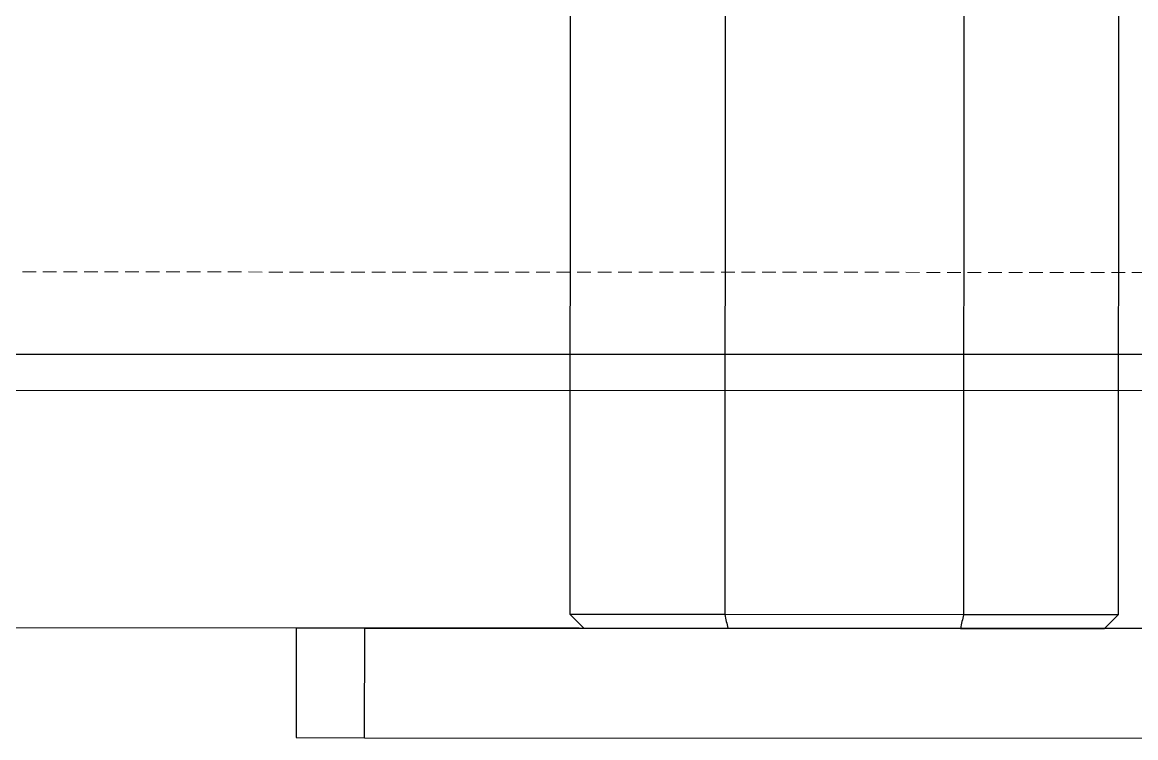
# Model space of a CAD drawing. Header units: millimetres. Extents: x 845401 to 948039, y 511594 to 550263.
# Drawn here: x 901966.96 to 902007.61, y 535999.06 to 536025.18 of the extents above; entities that cross this region are included whole.
import ezdxf

# ---------------------------------------------------------------- set-up
doc = ezdxf.new("R2010")
doc.units = ezdxf.units.MM
doc.linetypes.add('DASHED', pattern=[0.75, 0.5, -0.25])
doc.layers.add('00', color=7, linetype='Continuous')
doc.layers.add('4虚线层', color=6, linetype='DASHED')
doc.layers.add('A-剖-0.10mm.......SECT-L01', color=255, linetype='Continuous', lineweight=18)
doc.layers.add('物流设备', color=7, linetype='Continuous', lineweight=5)

# ---------------------------------------------------------------- blocks, each defined once
blk = doc.blocks.new('*U100537')
at = {"color": 1}
blk.add_lwpolyline([(0, -630), (7920.603, -630), (7920.603, 630), (0, 630)], close=True, dxfattribs=at)
at = {"color": 2}
blk.add_lwpolyline([(0, -630), (7920.603, -630), (7920.603, -830), (0, -830)], close=True, dxfattribs=at)
for tag, p in [('设备编号', (485.238, 55.288)), ('设备高度', (489.749, -155.563))]:
    blk.add_attdef(tag, p, '', height=100)
at = {"flags": 1}
blk.add_attdef('设备类型', (14421.904, -37.083), '', height=100, dxfattribs=at)
blk = doc.blocks.new('JTB1')
at = {"color": 7, "linetype": 'Continuous', "lineweight": 25}
for p, q in [((2960.079, 884.075), (2960.079, 701.075)), ((2970.079, 884.075), (2970.079, 701.075))]:
    blk.add_line(p, q, dxfattribs=at)
blk = doc.blocks.new('*U100479')
at = {"color": 7, "linetype": 'Continuous', "lineweight": 25}
for p, q in [((-1960.692, 432.92), (-1960.692, 392.52)), ((-1940.692, 392.52), (-1940.692, 432.92)), ((-1955.051, 422.02), (-1955.051, 392.52)), ((-1946.333, 422.02), (-1946.333, 392.52)), ((-1886.942, 402.02), (-2857.138, 402.02)), ((-1960.692, 392.52), (-1960.192, 392.02)), ((-1960.692, 392.52), (-1955.051, 392.52)), ((-1955.051, 392.52), (-1946.333, 392.52)), ((-1946.333, 392.52), (-1940.692, 392.52)), ((-1941.192, 392.02), (-1940.692, 392.52)), ((-1933.192, 392.02), (-1967.692, 392.02)), ((-1954.934, 392.02), (-1960.192, 392.02)), ((-1946.449, 392.02), (-1954.934, 392.02)), ((-1941.192, 392.02), (-1946.449, 392.02)), ((-1933.192, 388.02), (-1933.192, 392.02)), ((-1933.192, 392.02), (-1930.692, 392.02)), ((-1930.692, 392.02), (-1930.692, 388.02)), ((-1933.192, 388.02), (-1967.692, 388.02)), ((-1930.692, 388.02), (-1933.192, 388.02))]:
    blk.add_line(p, q, dxfattribs=at)
for points in [[(-1955.051, 392.52), (-1955.012, 392.353), (-1954.974, 392.187), (-1954.934, 392.02)], [(-1946.333, 392.52), (-1946.371, 392.353), (-1946.41, 392.187), (-1946.449, 392.02)]]:
    blk.add_open_spline(points, degree=3, dxfattribs=at)
at = {"layer": '4虚线层', "linetype": 'DASHED', "lineweight": 18}
blk.add_line((-1886.942, 405.02), (-2857.138, 405.02), dxfattribs=at)
at = {"rotation": 89.99999999999999}
blk.add_blockref('JTB1', (-1154.866, -2568.059), dxfattribs=at)
blk = doc.blocks.new('C线')
at = {"xscale": -1, "rotation": 359.9712527628268}
blk.add_blockref('*U100479', (981915.903, 474449.796, -3.592), dxfattribs=at)
at = {"layer": '物流设备', "color": 0}
blk.add_blockref('*U100537', (979688.08, 475479.516, 25.376), dxfattribs=at)
blk = doc.blocks.new('BC线平台')
at = {"layer": 'A-剖-0.10mm.......SECT-L01'}
h = blk.add_hatch(dxfattribs=at)
h.set_pattern_fill('CROSS', color=2, scale=50)
h.set_pattern_definition([(0, (691447.87, 341554.85), (317.5, 317.5), [158.75, -476.25]), (90, (691527.24, 341475.47), (-317.5, 317.5), [158.75, -476.25])])
h.paths.add_polyline_path([(772874.462, 370095.421), (786169.72, 370095.421), (786169.72, 367097.042), (772874.462, 367097.042)])

msp = doc.modelspace()

# ---------------------------------------------------------------- block references
at = {"layer": '00'}
for name, p in [('BC线平台', (120688.345, 168041.308, -0.976)), ('C线', (-81869.829, 61162.217))]:
    msp.add_blockref(name, p, dxfattribs=at)

doc.saveas('drawing.dxf')
